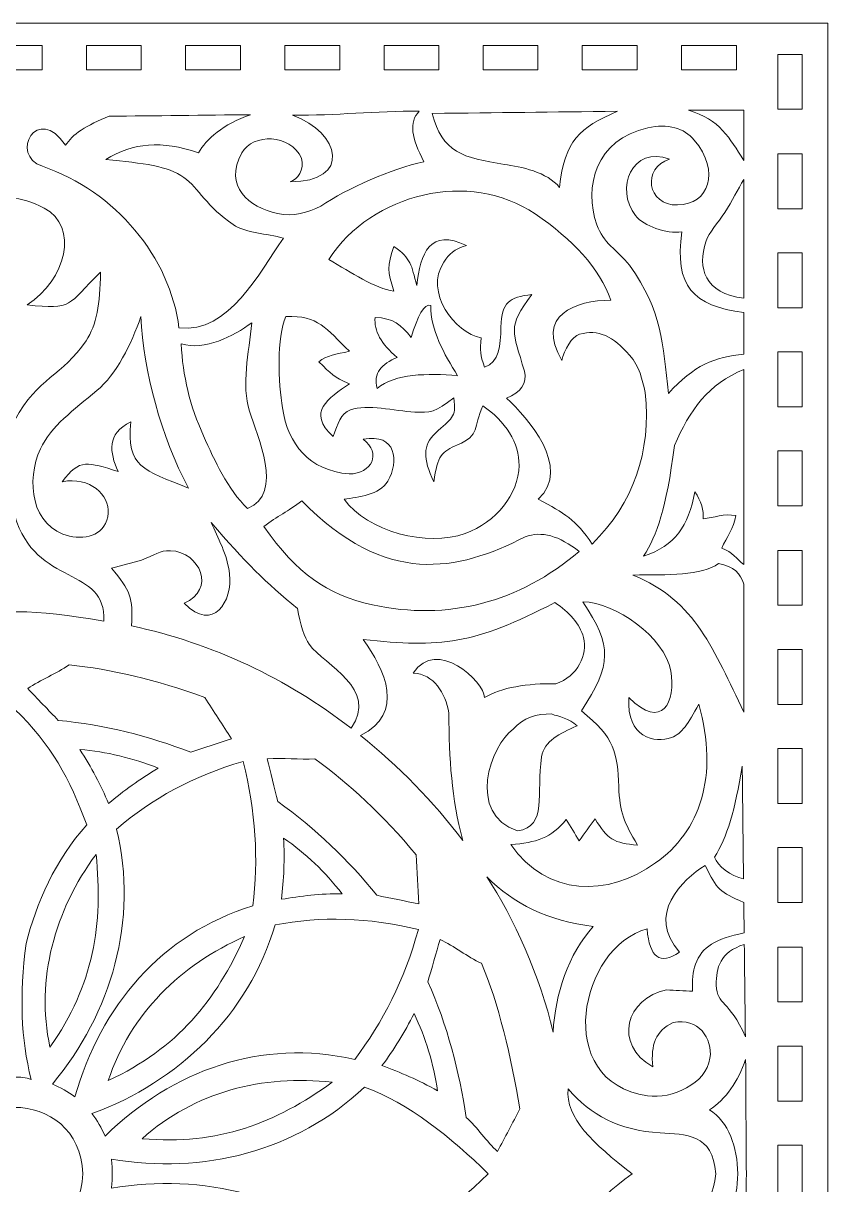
# Model space of a CAD drawing. Header units: centimetres. Extents: x -90 to 54, y -64 to 14.
# Drawn here: x -76.6 to -63.27, y -6.01 to 13.23 of the extents above; entities that cross this region are included whole.
import ezdxf

# ---------------------------------------------------------------- set-up
doc = ezdxf.new("R2010")
doc.units = ezdxf.units.CM
doc.header["$MEASUREMENT"] = 0
doc.layers.add('layer 1', color=7, linetype='Continuous')

msp = doc.modelspace()

# ---------------------------------------------------------------- linework, layer by layer
at = {"layer": 'layer 1', "color": 250, "lineweight": 9}
for points, knots in [([(-90.19997, -24.87686), (-90.19997, -24.87686), (-90.19997, 13.22572), (-90.19997, 13.22572), (-90.19997, 13.22572), (-90.19997, 13.22572), (-63.27415, 13.22572), (-63.27415, 13.22572), (-63.27415, 13.22572), (-63.27415, 13.22572), (-63.27415, -24.87686), (-63.27415, -24.87686), (-63.27415, -24.87686), (-63.27415, -24.87686), (-90.19997, -24.87686), (-90.19997, -24.87686)], [0, 0, 0, 0, 0.2, 0.2, 0.2, 0.2, 0.4, 0.4, 0.4, 0.4, 0.6, 0.6, 0.6, 0.6, 1, 1, 1, 1]), ([(-74.01736, 8.17968), (-74.16183, 9.34607), (-75.06706, 10.44418), (-76.27817, 10.85702), (-76.27817, 10.85702), (-76.83612, 11.04018), (-76.35899, 11.91009), (-75.89546, 11.20378), (-75.89546, 11.20378), (-75.78944, 11.38056), (-75.54816, 11.54086), (-75.17164, 11.68474), (-75.17164, 11.68474), (-74.41991, 11.69331), (-73.58718, 11.70281), (-72.83547, 11.71138), (-72.83547, 11.71138), (-73.28102, 11.5567), (-73.57189, 11.30339), (-73.69269, 11.08044), (-73.69269, 11.08044), (-74.31548, 11.28924), (-74.76662, 11.2484), (-75.231, 10.96826), (-75.231, 10.96826), (-74.59195, 10.90727), (-74.20654, 10.8638), (-73.93576, 10.67026), (-73.93576, 10.67026), (-73.69029, 10.49481), (-73.55443, 10.18136), (-73.12155, 9.8913), (-73.12155, 9.8913), (-72.91129, 9.75044), (-72.56815, 9.74677), (-72.28541, 9.66481), (-72.28541, 9.66481), (-72.68437, 9.11239), (-73.18672, 8.08268), (-74.01736, 8.17968)], [0, 0, 0, 0, 0.09090909, 0.09090909, 0.09090909, 0.09090909, 0.18181818, 0.18181818, 0.18181818, 0.18181818, 0.27272727, 0.27272727, 0.27272727, 0.27272727, 0.36363636, 0.36363636, 0.36363636, 0.36363636, 0.45454545, 0.45454545, 0.45454545, 0.45454545, 0.54545455, 0.54545455, 0.54545455, 0.54545455, 0.63636364, 0.63636364, 0.63636364, 0.63636364, 0.72727273, 0.72727273, 0.72727273, 0.72727273, 0.81818182, 0.81818182, 0.81818182, 0.81818182, 1, 1, 1, 1]), ([(-70.04001, 11.76812), (-70.21439, 11.58843), (-70.1665, 11.3239), (-69.96216, 10.93087), (-69.96216, 10.93087), (-70.49491, 10.81787), (-71.22954, 10.49054), (-71.67025, 10.19854), (-71.67025, 10.19854), (-71.88726, 10.08816), (-72.12058, 10.01622), (-72.38565, 10.074), (-72.38565, 10.074), (-72.85824, 10.17703), (-73.2841, 10.52241), (-72.97568, 11.07804), (-72.97568, 11.07804), (-72.79224, 11.4085), (-72.17374, 11.39703), (-71.98991, 10.99172), (-71.98991, 10.99172), (-71.93809, 10.78973), (-72.04771, 10.64334), (-72.17779, 10.60134), (-72.17779, 10.60134), (-71.1588, 10.59272), (-71.33427, 11.41782), (-72.13997, 11.70308), (-72.13997, 11.70308), (-71.41956, 11.69328), (-70.76041, 11.7779), (-70.04001, 11.76812)], [0, 0, 0, 0, 0.11111111, 0.11111111, 0.11111111, 0.11111111, 0.22222222, 0.22222222, 0.22222222, 0.22222222, 0.33333333, 0.33333333, 0.33333333, 0.33333333, 0.44444444, 0.44444444, 0.44444444, 0.44444444, 0.55555556, 0.55555556, 0.55555556, 0.55555556, 0.66666667, 0.66666667, 0.66666667, 0.66666667, 0.77777778, 0.77777778, 0.77777778, 0.77777778, 1, 1, 1, 1]), ([(-69.82366, 11.73223), (-69.6678, 11.08906), (-69.31115, 10.99392), (-68.62612, 10.8888), (-68.62612, 10.8888), (-68.36759, 10.84912), (-67.91155, 10.76426), (-67.71845, 10.50667), (-67.71845, 10.50667), (-67.6218, 11.3006), (-67.3943, 11.48461), (-66.75858, 11.76718), (-66.75858, 11.76718), (-67.85239, 11.7547), (-68.72985, 11.74469), (-69.82366, 11.73223)], [0, 0, 0, 0, 0.2, 0.2, 0.2, 0.2, 0.4, 0.4, 0.4, 0.4, 0.6, 0.6, 0.6, 0.6, 1, 1, 1, 1]), ([(-64.66419, 10.95476), (-64.90262, 11.32623), (-65.05562, 11.63009), (-65.5825, 11.78522), (-65.5825, 11.78522), (-65.22689, 11.78522), (-65.01981, 11.78522), (-64.66419, 11.78522), (-64.66419, 11.78522), (-64.66419, 11.50162), (-64.66419, 11.23836), (-64.66419, 10.95476)], [0, 0, 0, 0, 0.25, 0.25, 0.25, 0.25, 0.5, 0.5, 0.5, 0.5, 1, 1, 1, 1]), ([(-64.66419, 8.43605), (-65.50596, 8.5433), (-65.81729, 8.86545), (-65.69055, 9.77301), (-65.69055, 9.77301), (-65.94758, 9.72959), (-66.3203, 9.86815), (-66.45653, 10.03939), (-66.45653, 10.03939), (-66.80764, 10.48073), (-66.51279, 11.21173), (-65.89311, 10.97494), (-65.89311, 10.97494), (-66.35578, 10.83421), (-66.26864, 10.20588), (-65.76094, 10.21588), (-65.76094, 10.21588), (-65.24212, 10.22608), (-65.04609, 10.76493), (-65.48466, 11.29201), (-65.48466, 11.29201), (-65.65129, 11.49229), (-65.92642, 11.56579), (-66.25502, 11.4942), (-66.25502, 11.4942), (-67.12091, 11.30549), (-67.3165, 10.51885), (-67.09815, 9.88661), (-67.09815, 9.88661), (-66.99889, 9.59922), (-66.7605, 9.46155), (-66.55485, 9.21932), (-66.55485, 9.21932), (-66.01142, 8.44696), (-66.00973, 7.93008), (-65.91336, 7.09581), (-65.91336, 7.09581), (-65.48808, 7.56716), (-65.14741, 7.69182), (-64.66419, 7.74731), (-64.66419, 7.74731), (-64.66419, 7.97689), (-64.66419, 8.20647), (-64.66419, 8.43605)], [0, 0, 0, 0, 0.08333333, 0.08333333, 0.08333333, 0.08333333, 0.16666667, 0.16666667, 0.16666667, 0.16666667, 0.25, 0.25, 0.25, 0.25, 0.33333333, 0.33333333, 0.33333333, 0.33333333, 0.41666667, 0.41666667, 0.41666667, 0.41666667, 0.5, 0.5, 0.5, 0.5, 0.58333333, 0.58333333, 0.58333333, 0.58333333, 0.66666667, 0.66666667, 0.66666667, 0.66666667, 0.75, 0.75, 0.75, 0.75, 0.83333333, 0.83333333, 0.83333333, 0.83333333, 1, 1, 1, 1]), ([(-70.45772, 8.78718), (-70.77619, 8.83769), (-71.16291, 9.09307), (-71.5381, 9.31386), (-71.5381, 9.31386), (-70.8214, 10.41377), (-69.20813, 10.80727), (-68.12032, 10.06782), (-68.12032, 10.06782), (-67.49712, 9.64413), (-67.05872, 9.1729), (-66.86546, 8.63862), (-66.86546, 8.63862), (-67.45418, 8.6401), (-68.11918, 8.38923), (-67.67575, 7.63927), (-67.67575, 7.63927), (-67.64142, 7.82024), (-67.50967, 8.04006), (-67.38349, 8.07407), (-67.38349, 8.07407), (-67.07801, 8.16807), (-66.82728, 8.03645), (-66.55462, 7.72858), (-66.55462, 7.72858), (-66.3865, 7.53877), (-66.34756, 7.32471), (-66.29826, 7.11259), (-66.29826, 7.11259), (-66.19474, 6.12224), (-66.48735, 5.28495), (-67.17607, 4.60071), (-67.17607, 4.60071), (-67.45577, 5.01362), (-67.6234, 5.10668), (-68.06739, 5.34346), (-68.06739, 5.34346), (-67.5086, 5.87379), (-68.24289, 6.68442), (-68.59407, 7.01805), (-68.59407, 7.01805), (-68.35099, 7.11259), (-68.25197, 7.26113), (-68.29697, 7.46372), (-68.29697, 7.46372), (-68.49055, 8.13552), (-68.58886, 8.17666), (-68.17542, 8.73315), (-68.17542, 8.73315), (-68.5463, 8.69107), (-68.67766, 8.60835), (-68.68691, 8.19464), (-68.68691, 8.19464), (-68.69378, 7.88793), (-68.71045, 7.60762), (-68.95869, 7.53123), (-68.95869, 7.53123), (-69.03224, 7.72736), (-69.03367, 7.80788), (-69.01271, 8.01741), (-69.01271, 8.01741), (-69.44998, 8.09351), (-69.95925, 8.77897), (-69.63248, 9.26872), (-69.63248, 9.26872), (-69.54339, 9.40225), (-69.46073, 9.48877), (-69.25728, 9.54476), (-69.25728, 9.54476), (-69.85708, 9.83564), (-70.02537, 9.41712), (-70.07958, 8.88171), (-70.07958, 8.88171), (-70.17192, 9.23051), (-70.17047, 9.31828), (-70.45772, 9.52993), (-70.45772, 9.52993), (-70.57491, 9.19138), (-70.5643, 9.13064), (-70.45772, 8.78718)], [0, 0, 0, 0, 0.04761905, 0.04761905, 0.04761905, 0.04761905, 0.0952381, 0.0952381, 0.0952381, 0.0952381, 0.14285714, 0.14285714, 0.14285714, 0.14285714, 0.19047619, 0.19047619, 0.19047619, 0.19047619, 0.23809524, 0.23809524, 0.23809524, 0.23809524, 0.28571429, 0.28571429, 0.28571429, 0.28571429, 0.33333333, 0.33333333, 0.33333333, 0.33333333, 0.38095238, 0.38095238, 0.38095238, 0.38095238, 0.42857143, 0.42857143, 0.42857143, 0.42857143, 0.47619048, 0.47619048, 0.47619048, 0.47619048, 0.52380952, 0.52380952, 0.52380952, 0.52380952, 0.57142857, 0.57142857, 0.57142857, 0.57142857, 0.61904762, 0.61904762, 0.61904762, 0.61904762, 0.66666667, 0.66666667, 0.66666667, 0.66666667, 0.71428571, 0.71428571, 0.71428571, 0.71428571, 0.76190476, 0.76190476, 0.76190476, 0.76190476, 0.80952381, 0.80952381, 0.80952381, 0.80952381, 0.85714286, 0.85714286, 0.85714286, 0.85714286, 0.9047619, 0.9047619, 0.9047619, 0.9047619, 1, 1, 1, 1]), ([(-64.66419, 8.67226), (-65.31959, 8.74863), (-65.43325, 9.1807), (-65.29264, 9.60565), (-65.29264, 9.60565), (-65.23998, 9.76475), (-65.09393, 9.92028), (-64.97796, 10.09374), (-64.97796, 10.09374), (-64.85452, 10.27835), (-64.75973, 10.48064), (-64.66419, 10.63732), (-64.66419, 10.63732), (-64.66419, 9.96209), (-64.66419, 9.3475), (-64.66419, 8.67226)], [0, 0, 0, 0, 0.2, 0.2, 0.2, 0.2, 0.4, 0.4, 0.4, 0.4, 0.6, 0.6, 0.6, 0.6, 1, 1, 1, 1]), ([(-76.73707, 6.65434), (-76.35116, 7.36902), (-75.94851, 7.37841), (-75.557, 7.96641), (-75.557, 7.96641), (-75.37868, 8.23417), (-75.32131, 8.5673), (-75.31777, 9.1035), (-75.31777, 9.1035), (-75.8789, 8.5528), (-75.75864, 8.47759), (-76.53354, 8.56161), (-76.53354, 8.56161), (-75.88379, 8.97508), (-75.66833, 9.86076), (-76.25229, 10.16463), (-76.25229, 10.16463), (-76.6612, 10.37743), (-76.94266, 10.39005), (-77.24945, 10.13665), (-77.24945, 10.13665), (-77.74031, 9.73124), (-77.5776, 8.96574), (-76.94057, 8.56039), (-76.94057, 8.56039), (-77.71549, 8.47636), (-77.59523, 8.55158), (-78.15636, 9.10228), (-78.15636, 9.10228), (-78.15282, 8.56608), (-78.09543, 8.23294), (-77.91713, 7.96518), (-77.91713, 7.96518), (-77.52562, 7.37718), (-77.12297, 7.3678), (-76.73707, 6.65434)], [0, 0, 0, 0, 0.1, 0.1, 0.1, 0.1, 0.2, 0.2, 0.2, 0.2, 0.3, 0.3, 0.3, 0.3, 0.4, 0.4, 0.4, 0.4, 0.5, 0.5, 0.5, 0.5, 0.6, 0.6, 0.6, 0.6, 0.7, 0.7, 0.7, 0.7, 0.8, 0.8, 0.8, 0.8, 1, 1, 1, 1]), ([(-70.73577, 7.1795), (-70.44207, 7.42489), (-69.89738, 7.43162), (-69.40556, 7.38882), (-69.40556, 7.38882), (-69.62332, 7.74558), (-69.8608, 8.15748), (-69.84446, 8.55023), (-69.84446, 8.55023), (-69.95478, 8.59756), (-70.06505, 8.37247), (-70.17533, 8.02353), (-70.17533, 8.02353), (-70.33971, 8.23244), (-70.47224, 8.34443), (-70.76954, 8.3544), (-70.76954, 8.3544), (-70.79204, 8.13385), (-70.67051, 7.91327), (-70.4049, 7.69268), (-70.4049, 7.69268), (-70.65704, 7.58468), (-70.80787, 7.43162), (-70.73577, 7.1795)], [0, 0, 0, 0, 0.14285714, 0.14285714, 0.14285714, 0.14285714, 0.28571429, 0.28571429, 0.28571429, 0.28571429, 0.42857143, 0.42857143, 0.42857143, 0.42857143, 0.57142857, 0.57142857, 0.57142857, 0.57142857, 0.71428571, 0.71428571, 0.71428571, 0.71428571, 1, 1, 1, 1]), ([(-74.64761, 8.36833), (-74.60053, 7.46074), (-74.31944, 6.37647), (-73.85891, 5.52764), (-73.85891, 5.52764), (-74.6135, 5.82834), (-74.88585, 5.87142), (-74.81681, 6.62419), (-74.81681, 6.62419), (-75.2212, 6.42437), (-75.16494, 6.12286), (-75.02711, 5.80306), (-75.02711, 5.80306), (-75.52431, 5.95532), (-75.66222, 6.0253), (-75.9507, 5.63252), (-75.9507, 5.63252), (-75.49117, 5.72636), (-75.16654, 5.40763), (-75.18915, 5.11321), (-75.18915, 5.11321), (-75.21591, 4.76505), (-75.53832, 4.66572), (-75.8279, 4.73168), (-75.8279, 4.73168), (-76.46754, 4.87744), (-76.55504, 5.66411), (-76.3116, 6.17698), (-76.3116, 6.17698), (-76.13233, 6.55465), (-75.76577, 6.81965), (-75.37646, 7.14452), (-75.37646, 7.14452), (-75.0547, 7.40309), (-74.80502, 7.91351), (-74.64761, 8.36833)], [0, 0, 0, 0, 0.1, 0.1, 0.1, 0.1, 0.2, 0.2, 0.2, 0.2, 0.3, 0.3, 0.3, 0.3, 0.4, 0.4, 0.4, 0.4, 0.5, 0.5, 0.5, 0.5, 0.6, 0.6, 0.6, 0.6, 0.7, 0.7, 0.7, 0.7, 0.8, 0.8, 0.8, 0.8, 1, 1, 1, 1]), ([(-71.19493, 7.79395), (-71.59249, 8.17519), (-71.70102, 8.39032), (-72.24829, 8.3679), (-72.24829, 8.3679), (-72.40375, 8.02554), (-72.36973, 7.26668), (-72.30421, 6.85524), (-72.30421, 6.85524), (-72.20716, 6.24596), (-71.86989, 5.82458), (-71.20168, 5.7615), (-71.20168, 5.7615), (-70.81915, 5.76548), (-70.66198, 6.10435), (-70.96535, 6.33545), (-70.96535, 6.33545), (-70.41776, 6.44496), (-70.37017, 5.96894), (-70.56052, 5.64434), (-70.56052, 5.64434), (-70.69926, 5.40773), (-71.04326, 5.38203), (-71.28271, 5.34285), (-71.28271, 5.34285), (-70.90199, 4.8059), (-69.90177, 4.54911), (-69.28002, 4.77507), (-69.28002, 4.77507), (-68.76076, 4.96381), (-68.39582, 5.42648), (-68.38663, 5.90003), (-68.38663, 5.90003), (-68.37948, 6.26835), (-68.6142, 6.64593), (-68.9869, 6.88915), (-68.9869, 6.88915), (-69.15089, 6.53133), (-69.01907, 6.40572), (-69.40769, 6.24347), (-69.40769, 6.24347), (-69.66166, 6.13741), (-69.73782, 6.06451), (-69.79719, 5.6332), (-69.79719, 5.6332), (-69.9838, 6.01928), (-69.97768, 6.23792), (-69.77223, 6.43595), (-69.77223, 6.43595), (-69.50669, 6.69192), (-69.41967, 6.67284), (-69.46632, 7.02419), (-69.46632, 7.02419), (-69.75854, 6.78238), (-69.87835, 6.77312), (-70.11129, 6.78744), (-70.11129, 6.78744), (-70.44803, 6.80817), (-70.9017, 6.92028), (-71.17711, 6.8226), (-71.17711, 6.8226), (-71.34234, 6.76399), (-71.38293, 6.59524), (-71.46502, 6.38271), (-71.46502, 6.38271), (-71.91031, 6.78869), (-71.54288, 7.0142), (-71.19493, 7.25376), (-71.19493, 7.25376), (-71.45937, 7.3664), (-71.49616, 7.41904), (-71.70135, 7.6184), (-71.70135, 7.6184), (-71.57417, 7.72804), (-71.41624, 7.74128), (-71.19493, 7.79395)], [0, 0, 0, 0, 0.05, 0.05, 0.05, 0.05, 0.1, 0.1, 0.1, 0.1, 0.15, 0.15, 0.15, 0.15, 0.2, 0.2, 0.2, 0.2, 0.25, 0.25, 0.25, 0.25, 0.3, 0.3, 0.3, 0.3, 0.35, 0.35, 0.35, 0.35, 0.4, 0.4, 0.4, 0.4, 0.45, 0.45, 0.45, 0.45, 0.5, 0.5, 0.5, 0.5, 0.55, 0.55, 0.55, 0.55, 0.6, 0.6, 0.6, 0.6, 0.65, 0.65, 0.65, 0.65, 0.7, 0.7, 0.7, 0.7, 0.75, 0.75, 0.75, 0.75, 0.8, 0.8, 0.8, 0.8, 0.85, 0.85, 0.85, 0.85, 0.9, 0.9, 0.9, 0.9, 1, 1, 1, 1]), ([(-72.80877, 8.26622), (-73.12144, 8.03968), (-73.58767, 7.79965), (-73.98069, 7.91675), (-73.98069, 7.91675), (-73.95666, 7.39029), (-73.83382, 6.88297), (-73.61218, 6.39482), (-73.61218, 6.39482), (-73.42337, 5.97489), (-73.21439, 5.51582), (-72.88262, 5.18764), (-72.88262, 5.18764), (-72.26751, 5.43843), (-72.72642, 6.39486), (-72.85095, 6.80215), (-72.85095, 6.80215), (-72.98283, 7.23342), (-72.86388, 7.76464), (-72.80877, 8.26622)], [0, 0, 0, 0, 0.16666667, 0.16666667, 0.16666667, 0.16666667, 0.33333333, 0.33333333, 0.33333333, 0.33333333, 0.5, 0.5, 0.5, 0.5, 0.66666667, 0.66666667, 0.66666667, 0.66666667, 1, 1, 1, 1]), ([(-64.66419, 4.26309), (-64.78573, 4.35313), (-64.85325, 4.47016), (-65.02881, 4.53318), (-65.02881, 4.53318), (-64.9523, 4.71326), (-64.8285, 4.85956), (-64.79923, 5.07337), (-64.79923, 5.07337), (-64.99282, 5.10939), (-65.15937, 5.03736), (-65.33942, 5.01935), (-65.33942, 5.01935), (-65.32367, 5.14765), (-65.36869, 5.31645), (-65.47448, 5.46501), (-65.47448, 5.46501), (-65.58843, 4.89815), (-65.79285, 4.5756), (-66.32527, 4.39814), (-66.32527, 4.39814), (-66.09812, 4.76531), (-65.95216, 5.16068), (-65.8121, 6.23478), (-65.8121, 6.23478), (-65.56548, 6.81027), (-65.2476, 7.26245), (-64.66419, 7.49073), (-64.66419, 7.49073), (-64.66419, 6.41484), (-64.66419, 5.33897), (-64.66419, 4.26309)], [0, 0, 0, 0, 0.11111111, 0.11111111, 0.11111111, 0.11111111, 0.22222222, 0.22222222, 0.22222222, 0.22222222, 0.33333333, 0.33333333, 0.33333333, 0.33333333, 0.44444444, 0.44444444, 0.44444444, 0.44444444, 0.55555556, 0.55555556, 0.55555556, 0.55555556, 0.66666667, 0.66666667, 0.66666667, 0.66666667, 0.77777778, 0.77777778, 0.77777778, 0.77777778, 1, 1, 1, 1]), ([(-72.61293, 4.89044), (-72.38786, 5.06151), (-72.21004, 5.14479), (-71.98495, 5.31583), (-71.98495, 5.31583), (-70.59275, 3.89954), (-69.41039, 4.14267), (-68.28467, 4.72162), (-68.28467, 4.72162), (-68.01457, 4.82067), (-67.71747, 4.73964), (-67.39335, 4.47854), (-67.39335, 4.47854), (-68.37398, 3.63504), (-69.57169, 3.31988), (-70.8138, 3.59609), (-70.8138, 3.59609), (-71.58209, 3.76698), (-72.05232, 4.1057), (-72.61293, 4.89044)], [0, 0, 0, 0, 0.16666667, 0.16666667, 0.16666667, 0.16666667, 0.33333333, 0.33333333, 0.33333333, 0.33333333, 0.5, 0.5, 0.5, 0.5, 0.66666667, 0.66666667, 0.66666667, 0.66666667, 1, 1, 1, 1]), ([(-76.73707, 5.06926), (-76.95314, 4.05839), (-78.16409, 4.27925), (-78.21096, 3.32187), (-78.21096, 3.32187), (-76.90547, 3.52921), (-76.46211, 3.53204), (-75.26458, 3.32377), (-75.26458, 3.32377), (-75.21277, 4.24198), (-76.39147, 3.88167), (-76.73707, 5.06926)], [0, 0, 0, 0, 0.25, 0.25, 0.25, 0.25, 0.5, 0.5, 0.5, 0.5, 1, 1, 1, 1]), ([(-71.1682, 1.55079), (-70.70709, 2.21513), (-71.59277, 2.58097), (-71.86173, 2.94074), (-71.86173, 2.94074), (-71.93796, 3.04272), (-72.01094, 3.27408), (-72.05345, 3.5359), (-72.05345, 3.5359), (-72.57112, 3.95272), (-72.93317, 4.30946), (-73.48225, 4.95656), (-73.48225, 4.95656), (-73.37827, 4.71525), (-73.21479, 4.42001), (-73.17891, 4.10134), (-73.17891, 4.10134), (-73.12977, 3.66466), (-73.44278, 3.12116), (-73.93172, 3.62252), (-73.93172, 3.62252), (-73.40523, 3.83706), (-73.66328, 4.47315), (-74.15857, 4.49102), (-74.15857, 4.49102), (-74.33954, 4.49755), (-74.4161, 4.41712), (-74.6354, 4.33704), (-74.6354, 4.33704), (-74.80146, 4.29239), (-74.96751, 4.24773), (-75.13359, 4.20306), (-75.13359, 4.20306), (-74.8212, 3.82464), (-74.77788, 3.71519), (-74.80464, 3.24815), (-74.80464, 3.24815), (-73.44046, 2.94859), (-72.24107, 2.38217), (-71.1682, 1.55079)], [0, 0, 0, 0, 0.09090909, 0.09090909, 0.09090909, 0.09090909, 0.18181818, 0.18181818, 0.18181818, 0.18181818, 0.27272727, 0.27272727, 0.27272727, 0.27272727, 0.36363636, 0.36363636, 0.36363636, 0.36363636, 0.45454545, 0.45454545, 0.45454545, 0.45454545, 0.54545455, 0.54545455, 0.54545455, 0.54545455, 0.63636364, 0.63636364, 0.63636364, 0.63636364, 0.72727273, 0.72727273, 0.72727273, 0.72727273, 0.81818182, 0.81818182, 0.81818182, 0.81818182, 1, 1, 1, 1]), ([(-64.66419, 1.81873), (-65.15983, 2.83063), (-65.45062, 3.66218), (-66.50092, 4.08838), (-66.50092, 4.08838), (-65.91927, 4.09419), (-65.36711, 4.07454), (-65.08283, 4.27659), (-65.08283, 4.27659), (-64.83188, 4.23499), (-64.71708, 4.10669), (-64.66419, 3.93897), (-64.66419, 3.93897), (-64.66419, 3.31326), (-64.66419, 2.44446), (-64.66419, 1.81873)], [0, 0, 0, 0, 0.2, 0.2, 0.2, 0.2, 0.4, 0.4, 0.4, 0.4, 0.6, 0.6, 0.6, 0.6, 1, 1, 1, 1]), ([(-69.31942, -0.3071), (-69.50297, 0.40364), (-69.54506, 1.02379), (-69.54914, 1.8087), (-69.54914, 1.8087), (-69.60237, 2.13223), (-69.79915, 2.44961), (-70.13692, 2.46379), (-70.13692, 2.46379), (-69.75431, 3.05968), (-68.96237, 2.32924), (-68.95731, 2.05857), (-68.95731, 2.05857), (-68.68548, 2.22466), (-68.24529, 2.2969), (-67.7782, 2.28812), (-67.7782, 2.28812), (-67.41486, 2.40604), (-67.24158, 2.77985), (-67.31816, 3.05178), (-67.31816, 3.05178), (-67.38575, 3.29171), (-67.55349, 3.4701), (-67.79352, 3.63175), (-67.79352, 3.63175), (-69.12754, 2.94351), (-69.68744, 2.87402), (-70.96713, 3.02157), (-70.96713, 3.02157), (-70.60608, 2.52118), (-70.26533, 1.79742), (-71.01394, 1.43057), (-71.01394, 1.43057), (-70.37688, 0.92363), (-69.8066, 0.33796), (-69.31942, -0.3071)], [0, 0, 0, 0, 0.1, 0.1, 0.1, 0.1, 0.2, 0.2, 0.2, 0.2, 0.3, 0.3, 0.3, 0.3, 0.4, 0.4, 0.4, 0.4, 0.5, 0.5, 0.5, 0.5, 0.6, 0.6, 0.6, 0.6, 0.7, 0.7, 0.7, 0.7, 0.8, 0.8, 0.8, 0.8, 1, 1, 1, 1]), ([(-67.3277, 3.64382), (-66.79785, 3.63888), (-65.97246, 3.06271), (-65.87554, 2.50308), (-65.87554, 2.50308), (-65.78661, 1.98956), (-66.01513, 1.50483), (-66.56683, 2.05883), (-66.56683, 2.05883), (-66.61635, 1.39459), (-66.13231, 1.29168), (-65.86252, 1.39724), (-65.86252, 1.39724), (-65.68381, 1.46718), (-65.59075, 1.6185), (-65.41087, 1.95045), (-65.41087, 1.95045), (-65.07231, 0.74691), (-65.39101, -0.15569), (-66.12538, -0.68026), (-66.12538, -0.68026), (-66.91924, -1.24734), (-67.92497, -1.23727), (-68.5244, -0.37426), (-68.5244, -0.37426), (-68.10325, -0.34433), (-67.85176, -0.26785), (-67.60401, 0.04141), (-67.60401, 0.04141), (-67.53288, -0.07707), (-67.46176, -0.19556), (-67.39062, -0.31404), (-67.39062, -0.31404), (-67.30198, -0.19148), (-67.21335, -0.06892), (-67.12469, 0.05364), (-67.12469, 0.05364), (-66.93822, -0.28686), (-66.80594, -0.35455), (-66.42417, -0.38407), (-66.42417, -0.38407), (-66.65077, -0.00041), (-66.71752, 0.14408), (-66.7353, 0.58856), (-66.7353, 0.58856), (-66.75721, 1.13588), (-66.79554, 1.39338), (-67.35442, 1.84052), (-67.35442, 1.84052), (-66.84653, 2.61718), (-66.8424, 2.89742), (-67.3277, 3.64382)], [0, 0, 0, 0, 0.07142857, 0.07142857, 0.07142857, 0.07142857, 0.14285714, 0.14285714, 0.14285714, 0.14285714, 0.21428571, 0.21428571, 0.21428571, 0.21428571, 0.28571429, 0.28571429, 0.28571429, 0.28571429, 0.35714286, 0.35714286, 0.35714286, 0.35714286, 0.42857143, 0.42857143, 0.42857143, 0.42857143, 0.5, 0.5, 0.5, 0.5, 0.57142857, 0.57142857, 0.57142857, 0.57142857, 0.64285714, 0.64285714, 0.64285714, 0.64285714, 0.71428571, 0.71428571, 0.71428571, 0.71428571, 0.78571429, 0.78571429, 0.78571429, 0.78571429, 0.85714286, 0.85714286, 0.85714286, 0.85714286, 1, 1, 1, 1]), ([(-76.52218, 2.20866), (-76.37179, 2.04829), (-76.16684, 1.84129), (-76.01645, 1.68095), (-76.01645, 1.68095), (-75.2495, 1.60621), (-74.51979, 1.42543), (-73.8225, 1.15224), (-73.8225, 1.15224), (-73.59825, 1.22683), (-73.37402, 1.3014), (-73.14978, 1.376), (-73.14978, 1.376), (-73.29643, 1.60392), (-73.4431, 1.83184), (-73.58977, 2.05977), (-73.58977, 2.05977), (-74.39871, 2.35679), (-75.13981, 2.52706), (-75.83787, 2.60137), (-75.83787, 2.60137), (-76.04777, 2.4549), (-76.31225, 2.3551), (-76.52218, 2.20866)], [0, 0, 0, 0, 0.14285714, 0.14285714, 0.14285714, 0.14285714, 0.28571429, 0.28571429, 0.28571429, 0.28571429, 0.42857143, 0.42857143, 0.42857143, 0.42857143, 0.57142857, 0.57142857, 0.57142857, 0.57142857, 0.71428571, 0.71428571, 0.71428571, 0.71428571, 1, 1, 1, 1]), ([(-76.73707, -4.22625), (-76.65252, -4.22468), (-76.55125, -4.23375), (-76.4659, -4.26288), (-76.4659, -4.26288), (-76.6339, -3.58798), (-76.66214, -2.88768), (-76.54833, -2.01215), (-76.54833, -2.01215), (-76.38359, -1.35779), (-76.06822, -0.61858), (-75.54235, -0.05011), (-75.54235, -0.05011), (-75.82992, 0.72006), (-76.12737, 1.27803), (-76.73707, 1.86387), (-76.73707, 1.86387), (-77.34676, 1.2768), (-77.64421, 0.71884), (-77.93178, -0.05135), (-77.93178, -0.05135), (-77.40591, -0.61981), (-77.09054, -1.35903), (-76.9258, -2.01338), (-76.9258, -2.01338), (-76.81199, -2.88892), (-76.84024, -3.5892), (-77.00823, -4.26409), (-77.00823, -4.26409), (-76.92288, -4.23498), (-76.82161, -4.22591), (-76.73707, -4.22625)], [0, 0, 0, 0, 0.11111111, 0.11111111, 0.11111111, 0.11111111, 0.22222222, 0.22222222, 0.22222222, 0.22222222, 0.33333333, 0.33333333, 0.33333333, 0.33333333, 0.44444444, 0.44444444, 0.44444444, 0.44444444, 0.55555556, 0.55555556, 0.55555556, 0.55555556, 0.66666667, 0.66666667, 0.66666667, 0.66666667, 0.77777778, 0.77777778, 0.77777778, 0.77777778, 1, 1, 1, 1]), ([(-67.42584, 1.58984), (-67.71252, 1.46462), (-67.96968, 1.34338), (-68.01213, 1.07825), (-68.01213, 1.07825), (-68.11064, 0.46328), (-67.90466, -0.06554), (-68.41216, -0.15013), (-68.41216, -0.15013), (-69.2581, 0.12973), (-68.85865, 1.27266), (-68.48543, 1.53723), (-68.48543, 1.53723), (-68.31435, 1.73166), (-68.09218, 1.79047), (-67.84677, 1.78762), (-67.84677, 1.78762), (-67.71996, 1.73671), (-67.56017, 1.72337), (-67.42584, 1.58984)], [0, 0, 0, 0, 0.16666667, 0.16666667, 0.16666667, 0.16666667, 0.33333333, 0.33333333, 0.33333333, 0.33333333, 0.5, 0.5, 0.5, 0.5, 0.66666667, 0.66666667, 0.66666667, 0.66666667, 1, 1, 1, 1]), ([(-75.65982, 1.19882), (-75.47053, 0.90917), (-75.30942, 0.60411), (-75.18304, 0.30478), (-75.18304, 0.30478), (-74.93569, 0.51121), (-74.67028, 0.70929), (-74.35974, 0.88951), (-74.35974, 0.88951), (-74.78513, 1.05799), (-75.21798, 1.1653), (-75.65982, 1.19882)], [0, 0, 0, 0, 0.25, 0.25, 0.25, 0.25, 0.5, 0.5, 0.5, 0.5, 1, 1, 1, 1]), ([(-75.74129, -4.55365), (-75.8546, -4.4669), (-75.98004, -4.39514), (-76.11446, -4.34135), (-76.11446, -4.34135), (-75.13045, -3.15972), (-74.68785, -1.63087), (-75.05054, -0.11779), (-75.05054, -0.11779), (-74.46736, 0.38433), (-73.77673, 0.76529), (-72.95642, 1.00005), (-72.95642, 1.00005), (-72.74406, 0.1685), (-72.69954, -0.62561), (-72.79412, -1.38859), (-72.79412, -1.38859), (-74.30861, -1.85503), (-75.314, -3.04781), (-75.74129, -4.55365)], [0, 0, 0, 0, 0.16666667, 0.16666667, 0.16666667, 0.16666667, 0.33333333, 0.33333333, 0.33333333, 0.33333333, 0.5, 0.5, 0.5, 0.5, 0.66666667, 0.66666667, 0.66666667, 0.66666667, 1, 1, 1, 1]), ([(-72.55603, 1.04637), (-72.50565, 0.83233), (-72.43129, 0.55072), (-72.3809, 0.33673), (-72.3809, 0.33673), (-71.75339, -0.11048), (-71.21112, -0.63111), (-70.74283, -1.21562), (-70.74283, -1.21562), (-70.51129, -1.26286), (-70.27983, -1.31), (-70.04815, -1.35722), (-70.04815, -1.35722), (-70.06167, -1.08644), (-70.07511, -0.8158), (-70.08857, -0.54505), (-70.08857, -0.54505), (-70.64163, 0.11571), (-71.19904, 0.63294), (-71.76706, 1.04544), (-71.76706, 1.04544), (-72.022, 1.02322), (-72.30104, 1.06858), (-72.55603, 1.04637)], [0, 0, 0, 0, 0.14285714, 0.14285714, 0.14285714, 0.14285714, 0.28571429, 0.28571429, 0.28571429, 0.28571429, 0.42857143, 0.42857143, 0.42857143, 0.42857143, 0.57142857, 0.57142857, 0.57142857, 0.57142857, 0.71428571, 0.71428571, 0.71428571, 0.71428571, 1, 1, 1, 1]), ([(-64.69013, 0.92551), (-64.81076, 0.19711), (-64.93609, -0.25212), (-65.15234, -0.58565), (-65.15234, -0.58565), (-65.09789, -0.72574), (-64.88436, -0.89661), (-64.6688, -0.94478), (-64.6688, -0.94478), (-64.67444, -0.44964), (-64.68448, 0.43036), (-64.69013, 0.92551)], [0, 0, 0, 0, 0.25, 0.25, 0.25, 0.25, 0.5, 0.5, 0.5, 0.5, 1, 1, 1, 1]), ([(-72.2851, -0.26873), (-72.26667, -0.61423), (-72.28034, -0.95891), (-72.32112, -1.28136), (-72.32112, -1.28136), (-72.00354, -1.22679), (-71.67475, -1.18852), (-71.31558, -1.18839), (-71.31558, -1.18839), (-71.59908, -0.82928), (-71.91979, -0.51933), (-72.2851, -0.26873)], [0, 0, 0, 0, 0.25, 0.25, 0.25, 0.25, 0.5, 0.5, 0.5, 0.5, 1, 1, 1, 1]), ([(-75.39016, -0.53712), (-75.27297, -1.69502), (-75.42369, -2.69025), (-76.15386, -3.73289), (-76.15386, -3.73289), (-76.39175, -2.59674), (-76.07681, -1.46588), (-75.39016, -0.53712)], [0, 0, 0, 0, 0.33333333, 0.33333333, 0.33333333, 0.33333333, 1, 1, 1, 1]), ([(-64.66432, -1.33639), (-65.06712, -1.15498), (-65.1078, -1.12317), (-65.30268, -0.72235), (-65.30268, -0.72235), (-65.67775, -0.94669), (-66.2884, -1.54339), (-65.7287, -2.15542), (-65.7287, -2.15542), (-66.05342, -2.38124), (-66.22575, -2.24231), (-66.26651, -1.77334), (-66.26651, -1.77334), (-67.37143, -2.05274), (-67.85684, -4.306), (-66.25813, -4.53513), (-66.25813, -4.53513), (-65.85232, -4.5933), (-65.28798, -4.33817), (-65.22454, -3.91285), (-65.22454, -3.91285), (-65.17534, -3.58318), (-65.42233, -3.23675), (-65.83359, -3.32322), (-65.83359, -3.32322), (-66.12914, -3.46166), (-66.2042, -3.68594), (-66.17297, -4.05472), (-66.17297, -4.05472), (-66.83003, -3.6843), (-66.61342, -2.91211), (-65.94438, -2.78259), (-65.94438, -2.78259), (-65.80024, -2.78996), (-65.65611, -2.79731), (-65.51194, -2.80467), (-65.51194, -2.80467), (-65.51802, -2.63018), (-65.50918, -2.47398), (-65.46502, -2.35733), (-65.46502, -2.35733), (-65.35221, -2.05918), (-65.13721, -1.94252), (-64.65864, -1.83603), (-64.65864, -1.83603), (-64.66054, -1.66949), (-64.66243, -1.50295), (-64.66432, -1.33639)], [0, 0, 0, 0, 0.07692308, 0.07692308, 0.07692308, 0.07692308, 0.15384615, 0.15384615, 0.15384615, 0.15384615, 0.23076923, 0.23076923, 0.23076923, 0.23076923, 0.30769231, 0.30769231, 0.30769231, 0.30769231, 0.38461538, 0.38461538, 0.38461538, 0.38461538, 0.46153846, 0.46153846, 0.46153846, 0.46153846, 0.53846154, 0.53846154, 0.53846154, 0.53846154, 0.61538462, 0.61538462, 0.61538462, 0.61538462, 0.69230769, 0.69230769, 0.69230769, 0.69230769, 0.76923077, 0.76923077, 0.76923077, 0.76923077, 0.84615385, 0.84615385, 0.84615385, 0.84615385, 1, 1, 1, 1]), ([(-68.9191, -0.91104), (-68.47835, -1.35939), (-67.90593, -1.63742), (-67.15838, -1.72949), (-67.15838, -1.72949), (-67.56779, -2.19104), (-67.79131, -2.85313), (-67.82134, -3.48104), (-67.82134, -3.48104), (-68.03489, -2.5627), (-68.47227, -1.58364), (-68.9191, -0.91104)], [0, 0, 0, 0, 0.25, 0.25, 0.25, 0.25, 0.5, 0.5, 0.5, 0.5, 1, 1, 1, 1]), ([(-75.24201, -5.20153), (-75.29756, -5.0678), (-75.37117, -4.94343), (-75.45939, -4.83125), (-75.45939, -4.83125), (-74.01623, -4.29984), (-72.86852, -3.1971), (-72.42602, -1.70538), (-72.42602, -1.70538), (-71.66988, -1.56217), (-70.88132, -1.5776), (-70.05354, -1.78438), (-70.05354, -1.78438), (-70.28541, -2.61073), (-70.64394, -3.32066), (-71.10738, -3.93421), (-71.10738, -3.93421), (-72.65214, -3.58088), (-74.11922, -4.11119), (-75.24201, -5.20153)], [0, 0, 0, 0, 0.16666667, 0.16666667, 0.16666667, 0.16666667, 0.33333333, 0.33333333, 0.33333333, 0.33333333, 0.5, 0.5, 0.5, 0.5, 0.66666667, 0.66666667, 0.66666667, 0.66666667, 1, 1, 1, 1]), ([(-72.92985, -1.89878), (-73.40731, -2.96011), (-74.03542, -3.74663), (-75.18912, -4.28453), (-75.18912, -4.28453), (-74.82703, -3.18163), (-73.98891, -2.35975), (-72.92985, -1.89878)], [0, 0, 0, 0, 0.33333333, 0.33333333, 0.33333333, 0.33333333, 1, 1, 1, 1]), ([(-69.69377, -1.94666), (-69.75708, -2.1572), (-69.83337, -2.4383), (-69.8965, -2.64886), (-69.8965, -2.64886), (-69.57654, -3.34991), (-69.37353, -4.15286), (-69.26008, -4.89307), (-69.26008, -4.89307), (-69.08312, -5.04966), (-68.91957, -5.30078), (-68.74259, -5.45734), (-68.74259, -5.45734), (-68.61895, -5.21611), (-68.49459, -4.99208), (-68.37094, -4.75089), (-68.37094, -4.75089), (-68.5199, -3.90203), (-68.72481, -2.98285), (-69.01074, -2.34167), (-69.01074, -2.34167), (-69.24276, -2.23358), (-69.46171, -2.05488), (-69.69377, -1.94666)], [0, 0, 0, 0, 0.14285714, 0.14285714, 0.14285714, 0.14285714, 0.28571429, 0.28571429, 0.28571429, 0.28571429, 0.42857143, 0.42857143, 0.42857143, 0.42857143, 0.57142857, 0.57142857, 0.57142857, 0.57142857, 0.71428571, 0.71428571, 0.71428571, 0.71428571, 1, 1, 1, 1]), ([(-64.65643, -2.02881), (-65.05977, -2.15727), (-65.12562, -2.40861), (-65.1195, -2.70226), (-65.1195, -2.70226), (-65.11234, -3.04532), (-64.9022, -2.93867), (-64.63899, -3.55855), (-64.63899, -3.55855), (-64.64534, -3.00147), (-64.65007, -2.5859), (-64.65643, -2.02881)], [0, 0, 0, 0, 0.25, 0.25, 0.25, 0.25, 0.5, 0.5, 0.5, 0.5, 1, 1, 1, 1]), ([(-70.12446, -3.17387), (-70.27914, -3.48333), (-70.46127, -3.77633), (-70.65605, -4.03639), (-70.65605, -4.03639), (-70.35307, -4.14588), (-70.04815, -4.27516), (-69.7359, -4.45245), (-69.7359, -4.45245), (-69.80497, -4.00017), (-69.93057, -3.57232), (-70.12446, -3.17387)], [0, 0, 0, 0, 0.25, 0.25, 0.25, 0.25, 0.5, 0.5, 0.5, 0.5, 1, 1, 1, 1]), ([(-64.6218, -5.82496), (-64.62856, -5.23196), (-64.62792, -4.52893), (-64.63469, -3.93594), (-64.63469, -3.93594), (-64.75794, -4.29281), (-64.96589, -4.59747), (-65.23293, -4.76836), (-65.23293, -4.76836), (-64.91713, -4.9634), (-64.76909, -5.39117), (-64.76415, -5.82496)], [0, 0, 0, 0, 0.25, 0.25, 0.25, 0.25, 0.5, 0.5, 0.5, 0.5, 1, 1, 1, 1]), ([(-71.47923, -4.31048), (-72.42376, -4.99047), (-73.36119, -5.35717), (-74.6292, -5.24557), (-74.6292, -5.24557), (-73.76381, -4.47189), (-72.62692, -4.17966), (-71.47923, -4.31048)], [0, 0, 0, 0, 0.33333333, 0.33333333, 0.33333333, 0.33333333, 1, 1, 1, 1]), ([(-75.607, -5.82496), (-75.66237, -7.28751), (-77.81173, -7.28851), (-77.86715, -5.82496), (-77.86715, -5.82496), (-77.81178, -4.3624), (-75.66241, -4.36135), (-75.607, -5.82496)], [0, 0, 0, 0, 0.33333333, 0.33333333, 0.33333333, 0.33333333, 1, 1, 1, 1]), ([(-68.89615, -5.82496), (-69.50967, -5.23205), (-70.22067, -4.64562), (-70.94719, -4.39171), (-70.94719, -4.39171), (-72.07604, -5.4625), (-73.62131, -5.84386), (-75.13679, -5.58272), (-75.13679, -5.58272), (-75.12774, -5.64648), (-75.1224, -5.75897), (-75.12111, -5.82496), (-75.12111, -5.82496), (-75.1224, -5.89094), (-75.12774, -6.00343), (-75.13679, -6.06719), (-75.13679, -6.06719), (-73.62131, -5.80603), (-72.07604, -6.18742), (-70.94719, -7.25819), (-70.94719, -7.25819), (-70.22067, -7.00428), (-69.50967, -6.41786), (-68.89615, -5.82496)], [0, 0, 0, 0, 0.14285714, 0.14285714, 0.14285714, 0.14285714, 0.28571429, 0.28571429, 0.28571429, 0.28571429, 0.42857143, 0.42857143, 0.42857143, 0.42857143, 0.57142857, 0.57142857, 0.57142857, 0.57142857, 0.71428571, 0.71428571, 0.71428571, 0.71428571, 1, 1, 1, 1]), ([(-65.12819, -5.82496), (-65.17501, -5.15633), (-65.63394, -5.17479), (-66.04769, -5.14989), (-66.04769, -5.14989), (-66.73634, -5.10842), (-67.20162, -4.85146), (-67.57404, -4.42196), (-67.57404, -4.42196), (-67.61728, -4.89844), (-67.17258, -5.322), (-66.51234, -5.82496), (-66.51234, -5.82496), (-67.17258, -6.3279), (-67.61728, -6.75146), (-67.57404, -7.22795), (-67.57404, -7.22795), (-67.20162, -6.79844), (-66.73634, -6.54149), (-66.04769, -6.50002), (-66.04769, -6.50002), (-65.63394, -6.47511), (-65.17501, -6.49356), (-65.12819, -5.82496)], [0, 0, 0, 0, 0.14285714, 0.14285714, 0.14285714, 0.14285714, 0.28571429, 0.28571429, 0.28571429, 0.28571429, 0.42857143, 0.42857143, 0.42857143, 0.42857143, 0.57142857, 0.57142857, 0.57142857, 0.57142857, 0.71428571, 0.71428571, 0.71428571, 0.71428571, 1, 1, 1, 1]), ([(-64.6218, -5.82496), (-64.62856, -6.41793), (-64.62792, -7.12097), (-64.63469, -7.71396), (-64.63469, -7.71396), (-64.75794, -7.35709), (-64.96589, -7.05244), (-65.23293, -6.88154), (-65.23293, -6.88154), (-64.91713, -6.6865), (-64.76909, -6.25873), (-64.76415, -5.82496)], [0, 0, 0, 0, 0.25, 0.25, 0.25, 0.25, 0.5, 0.5, 0.5, 0.5, 1, 1, 1, 1])]:
    msp.add_open_spline(points, degree=3, knots=knots, dxfattribs=at)
at = {"layer": 'layer 1', "color": 225, "lineweight": 9}
for points in [[(-76.28317, 12.45154), (-76.28317, 12.45154), (-77.19194, 12.45154), (-77.19194, 12.45154), (-77.19194, 12.45154), (-77.19194, 12.45154), (-77.19194, 12.85545), (-77.19194, 12.85545), (-77.19194, 12.85545), (-77.19194, 12.85545), (-76.28317, 12.85545), (-76.28317, 12.85545), (-76.28317, 12.85545), (-76.28317, 12.85545), (-76.28317, 12.45154), (-76.28317, 12.45154)], [(-74.64131, 12.45154), (-74.64131, 12.45154), (-75.55008, 12.45154), (-75.55008, 12.45154), (-75.55008, 12.45154), (-75.55008, 12.45154), (-75.55008, 12.85545), (-75.55008, 12.85545), (-75.55008, 12.85545), (-75.55008, 12.85545), (-74.64131, 12.85545), (-74.64131, 12.85545), (-74.64131, 12.85545), (-74.64131, 12.85545), (-74.64131, 12.45154), (-74.64131, 12.45154)], [(-73.00046, 12.45154), (-73.00046, 12.45154), (-73.90924, 12.45154), (-73.90924, 12.45154), (-73.90924, 12.45154), (-73.90924, 12.45154), (-73.90924, 12.85545), (-73.90924, 12.85545), (-73.90924, 12.85545), (-73.90924, 12.85545), (-73.00046, 12.85545), (-73.00046, 12.85545), (-73.00046, 12.85545), (-73.00046, 12.85545), (-73.00046, 12.45154), (-73.00046, 12.45154)], [(-71.3533, 12.45154), (-71.3533, 12.45154), (-72.26208, 12.45154), (-72.26208, 12.45154), (-72.26208, 12.45154), (-72.26208, 12.45154), (-72.26208, 12.85545), (-72.26208, 12.85545), (-72.26208, 12.85545), (-72.26208, 12.85545), (-71.3533, 12.85545), (-71.3533, 12.85545), (-71.3533, 12.85545), (-71.3533, 12.85545), (-71.3533, 12.45154), (-71.3533, 12.45154)], [(-69.71245, 12.45154), (-69.71245, 12.45154), (-70.62122, 12.45154), (-70.62122, 12.45154), (-70.62122, 12.45154), (-70.62122, 12.45154), (-70.62122, 12.85545), (-70.62122, 12.85545), (-70.62122, 12.85545), (-70.62122, 12.85545), (-69.71245, 12.85545), (-69.71245, 12.85545), (-69.71245, 12.85545), (-69.71245, 12.85545), (-69.71245, 12.45154), (-69.71245, 12.45154)], [(-68.07382, 12.45154), (-68.07382, 12.45154), (-68.9826, 12.45154), (-68.9826, 12.45154), (-68.9826, 12.45154), (-68.9826, 12.45154), (-68.9826, 12.85545), (-68.9826, 12.85545), (-68.9826, 12.85545), (-68.9826, 12.85545), (-68.07382, 12.85545), (-68.07382, 12.85545), (-68.07382, 12.85545), (-68.07382, 12.85545), (-68.07382, 12.45154), (-68.07382, 12.45154)], [(-66.43296, 12.45154), (-66.43296, 12.45154), (-67.34175, 12.45154), (-67.34175, 12.45154), (-67.34175, 12.45154), (-67.34175, 12.45154), (-67.34175, 12.85545), (-67.34175, 12.85545), (-67.34175, 12.85545), (-67.34175, 12.85545), (-66.43296, 12.85545), (-66.43296, 12.85545), (-66.43296, 12.85545), (-66.43296, 12.85545), (-66.43296, 12.45154), (-66.43296, 12.45154)], [(-64.78581, 12.45154), (-64.78581, 12.45154), (-65.69458, 12.45154), (-65.69458, 12.45154), (-65.69458, 12.45154), (-65.69458, 12.45154), (-65.69458, 12.85545), (-65.69458, 12.85545), (-65.69458, 12.85545), (-65.69458, 12.85545), (-64.78581, 12.85545), (-64.78581, 12.85545), (-64.78581, 12.85545), (-64.78581, 12.85545), (-64.78581, 12.45154), (-64.78581, 12.45154)], [(-64.09957, 11.80161), (-64.09957, 11.80161), (-64.09957, 12.71038), (-64.09957, 12.71038), (-64.09957, 12.71038), (-64.09957, 12.71038), (-63.69568, 12.71038), (-63.69568, 12.71038), (-63.69568, 12.71038), (-63.69568, 12.71038), (-63.69568, 11.80161), (-63.69568, 11.80161), (-63.69568, 11.80161), (-63.69568, 11.80161), (-64.09957, 11.80161), (-64.09957, 11.80161)], [(-64.09957, 10.15444), (-64.09957, 10.15444), (-64.09957, 11.06322), (-64.09957, 11.06322), (-64.09957, 11.06322), (-64.09957, 11.06322), (-63.69568, 11.06322), (-63.69568, 11.06322), (-63.69568, 11.06322), (-63.69568, 11.06322), (-63.69568, 10.15444), (-63.69568, 10.15444), (-63.69568, 10.15444), (-63.69568, 10.15444), (-64.09957, 10.15444), (-64.09957, 10.15444)], [(-64.09957, 8.5136), (-64.09957, 8.5136), (-64.09957, 9.42237), (-64.09957, 9.42237), (-64.09957, 9.42237), (-64.09957, 9.42237), (-63.69568, 9.42237), (-63.69568, 9.42237), (-63.69568, 9.42237), (-63.69568, 9.42237), (-63.69568, 8.5136), (-63.69568, 8.5136), (-63.69568, 8.5136), (-63.69568, 8.5136), (-64.09957, 8.5136), (-64.09957, 8.5136)], [(-64.09957, 6.87497), (-64.09957, 6.87497), (-64.09957, 7.78373), (-64.09957, 7.78373), (-64.09957, 7.78373), (-64.09957, 7.78373), (-63.69568, 7.78373), (-63.69568, 7.78373), (-63.69568, 7.78373), (-63.69568, 7.78373), (-63.69568, 6.87497), (-63.69568, 6.87497), (-63.69568, 6.87497), (-63.69568, 6.87497), (-64.09957, 6.87497), (-64.09957, 6.87497)], [(-64.09957, 5.23411), (-64.09957, 5.23411), (-64.09957, 6.14288), (-64.09957, 6.14288), (-64.09957, 6.14288), (-64.09957, 6.14288), (-63.69568, 6.14288), (-63.69568, 6.14288), (-63.69568, 6.14288), (-63.69568, 6.14288), (-63.69568, 5.23411), (-63.69568, 5.23411), (-63.69568, 5.23411), (-63.69568, 5.23411), (-64.09957, 5.23411), (-64.09957, 5.23411)], [(-64.09957, 3.58695), (-64.09957, 3.58695), (-64.09957, 4.49574), (-64.09957, 4.49574), (-64.09957, 4.49574), (-64.09957, 4.49574), (-63.69568, 4.49574), (-63.69568, 4.49574), (-63.69568, 4.49574), (-63.69568, 4.49574), (-63.69568, 3.58695), (-63.69568, 3.58695), (-63.69568, 3.58695), (-63.69568, 3.58695), (-64.09957, 3.58695), (-64.09957, 3.58695)], [(-64.09957, 1.94611), (-64.09957, 1.94611), (-64.09957, 2.85487), (-64.09957, 2.85487), (-64.09957, 2.85487), (-64.09957, 2.85487), (-63.69568, 2.85487), (-63.69568, 2.85487), (-63.69568, 2.85487), (-63.69568, 2.85487), (-63.69568, 1.94611), (-63.69568, 1.94611), (-63.69568, 1.94611), (-63.69568, 1.94611), (-64.09957, 1.94611), (-64.09957, 1.94611)], [(-64.09957, 0.30581), (-64.09957, 0.30581), (-64.09957, 1.2146), (-64.09957, 1.2146), (-64.09957, 1.2146), (-64.09957, 1.2146), (-63.69568, 1.2146), (-63.69568, 1.2146), (-63.69568, 1.2146), (-63.69568, 1.2146), (-63.69568, 0.30581), (-63.69568, 0.30581), (-63.69568, 0.30581), (-63.69568, 0.30581), (-64.09957, 0.30581), (-64.09957, 0.30581)], [(-64.09957, -1.33504), (-64.09957, -1.33504), (-64.09957, -0.42625), (-64.09957, -0.42625), (-64.09957, -0.42625), (-64.09957, -0.42625), (-63.69568, -0.42625), (-63.69568, -0.42625), (-63.69568, -0.42625), (-63.69568, -0.42625), (-63.69568, -1.33504), (-63.69568, -1.33504), (-63.69568, -1.33504), (-63.69568, -1.33504), (-64.09957, -1.33504), (-64.09957, -1.33504)], [(-64.09957, -2.98219), (-64.09957, -2.98219), (-64.09957, -2.07342), (-64.09957, -2.07342), (-64.09957, -2.07342), (-64.09957, -2.07342), (-63.69568, -2.07342), (-63.69568, -2.07342), (-63.69568, -2.07342), (-63.69568, -2.07342), (-63.69568, -2.98219), (-63.69568, -2.98219), (-63.69568, -2.98219), (-63.69568, -2.98219), (-64.09957, -2.98219), (-64.09957, -2.98219)], [(-64.09957, -4.62304), (-64.09957, -4.62304), (-64.09957, -3.71426), (-64.09957, -3.71426), (-64.09957, -3.71426), (-64.09957, -3.71426), (-63.69568, -3.71426), (-63.69568, -3.71426), (-63.69568, -3.71426), (-63.69568, -3.71426), (-63.69568, -4.62304), (-63.69568, -4.62304), (-63.69568, -4.62304), (-63.69568, -4.62304), (-64.09957, -4.62304), (-64.09957, -4.62304)], [(-64.09957, -6.26167), (-64.09957, -6.26167), (-64.09957, -5.3529), (-64.09957, -5.3529), (-64.09957, -5.3529), (-64.09957, -5.3529), (-63.69568, -5.3529), (-63.69568, -5.3529), (-63.69568, -5.3529), (-63.69568, -5.3529), (-63.69568, -6.26167), (-63.69568, -6.26167), (-63.69568, -6.26167), (-63.69568, -6.26167), (-64.09957, -6.26167), (-64.09957, -6.26167)]]:
    msp.add_open_spline(points, degree=3, knots=[0, 0, 0, 0, 0.2, 0.2, 0.2, 0.2, 0.4, 0.4, 0.4, 0.4, 0.6, 0.6, 0.6, 0.6, 1, 1, 1, 1], dxfattribs=at)

doc.saveas('drawing.dxf')
